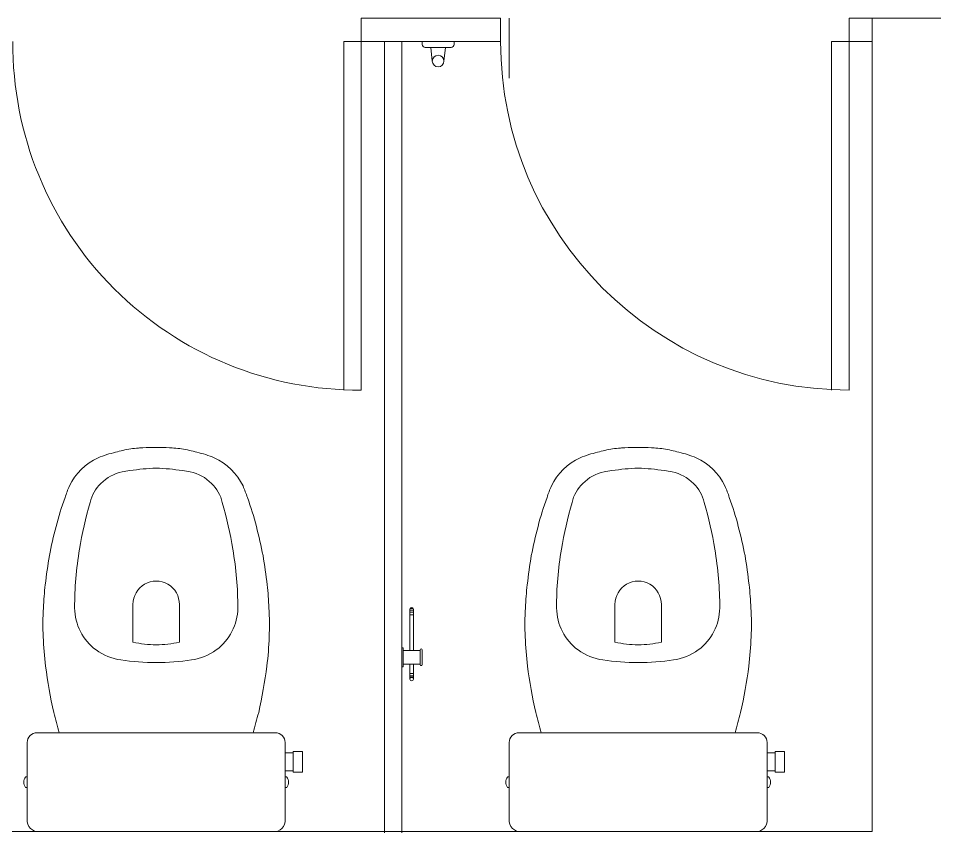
# Model space of a CAD drawing. Header units: millimetres. Extents: x 214 to 1190, y -192 to 1092.
# Drawn here: x 1043.932 to 1045.51, y 73.347 to 74.749 of the extents above; entities that cross this region are included whole.
import ezdxf

# ---------------------------------------------------------------- set-up
doc = ezdxf.new("R2010")
doc.units = ezdxf.units.MM
doc.layers.add('I-ARQ', color=8, linetype='Continuous', lineweight=0)

msp = doc.modelspace()

# ---------------------------------------------------------------- linework, layer by layer
at = {"layer": 'I-ARQ'}
for p, q in [((1044.5226, 74.7091), (1044.5226, 74.7491)), ((1044.5226, 74.7491), (1044.5626, 74.7491)), ((1044.5626, 74.7491), (1044.5926, 74.7491)), ((1044.5626, 74.7491), (1044.5926, 74.7491)), ((1044.5726, 74.7491), (1044.7626, 74.7491)), ((1044.7626, 74.7091), (1044.7626, 74.7491)), ((1044.7776, 74.6463), (1044.7776, 74.7491)), ((1045.3626, 74.7091), (1045.3626, 74.7491)), ((1045.3626, 74.7491), (1045.3726, 74.7491)), ((1045.3726, 74.7491), (1045.4026, 74.7491)), ((1045.3726, 74.7491), (1045.4026, 74.7491)), ((1045.3976, 74.7491), (1045.4026, 74.7491)), ((1045.3979, 74.7491), (1045.4279, 74.7491)), ((1045.4026, 74.7091), (1045.4026, 74.7491)), ((1049.0976, 74.7491), (1045.4026, 74.7491)), ((1044.4926, 74.7091), (1044.5226, 74.7091)), ((1044.4926, 74.1091), (1044.4926, 74.7091)), ((1044.5226, 74.7091), (1044.5626, 74.7091)), ((1044.5226, 74.7091), (1044.5226, 74.1091)), ((1044.5626, 73.3472), (1044.5626, 74.7091)), ((1044.7626, 74.7091), (1044.5626, 74.7091)), ((1044.5926, 73.3472), (1044.5926, 74.7091)), ((1044.6277, 74.7091), (1044.6277, 74.7041)), ((1044.6825, 74.7091), (1044.6277, 74.7091)), ((1044.6825, 74.7091), (1044.6825, 74.7041)), ((1045.3326, 74.7091), (1045.3626, 74.7091)), ((1045.3326, 74.1091), (1045.3326, 74.7091)), ((1045.3626, 74.7091), (1045.4026, 74.7091)), ((1045.3626, 74.7091), (1045.3626, 74.1091)), ((1045.4026, 73.3491), (1045.4026, 74.7091)), ((1045.4026, 74.7091), (1045.4026, 74.7091)), ((1045.4026, 74.6991), (1045.4026, 74.7091)), ((1044.6775, 74.6991), (1044.6327, 74.6991)), ((1044.6424, 74.6991), (1044.645, 74.6756)), ((1044.6675, 74.6991), (1044.665, 74.6756)), ((1044.6064, 73.6607), (1044.6064, 73.7321)), ((1044.6064, 73.7304), (1044.6124, 73.7304)), ((1044.6065, 73.7329), (1044.6123, 73.7329)), ((1044.6124, 73.6607), (1044.6124, 73.7321)), ((1044.6064, 73.7271), (1044.6124, 73.7271)), ((1044.6064, 73.7221), (1044.6124, 73.7221)), ((1044.5947, 73.6641), (1044.5947, 73.6341)), ((1044.6241, 73.6607), (1044.5947, 73.6607)), ((1044.6241, 73.662), (1044.6241, 73.6362)), ((1044.6276, 73.662), (1044.6276, 73.6362)), ((1044.6241, 73.6375), (1044.5947, 73.6375)), ((1044.6064, 73.6114), (1044.6064, 73.6375)), ((1044.6124, 73.6114), (1044.6124, 73.6375)), ((1044.6064, 73.6214), (1044.6124, 73.6214)), ((1044.6064, 73.6173), (1044.6124, 73.6173)), ((1044.6064, 73.6152), (1044.6124, 73.6152)), ((1044.3745, 73.5191), (1043.9645, 73.5191)), ((1045.2045, 73.5191), (1044.7945, 73.5191)), ((1043.9475, 73.5024), (1043.9475, 73.3699)), ((1044.3915, 73.3699), (1044.3915, 73.5024)), ((1044.7775, 73.5024), (1044.7775, 73.3699)), ((1045.2215, 73.3699), (1045.2215, 73.5024)), ((1045.4026, 73.3491), (1042.9276, 73.3491)), ((1043.9683, 73.3491), (1044.3707, 73.3491)), ((1044.7983, 73.3491), (1045.2007, 73.3491))]:
    msp.add_line(p, q, dxfattribs=at)
at = {"layer": 'I-ARQ', "linetype": 'ByBlock'}
for p, q in [((1044.4055, 73.4871), (1044.4055, 73.4511)), ((1044.4215, 73.4871), (1044.4055, 73.4871)), ((1044.4215, 73.4511), (1044.4215, 73.4871)), ((1045.2355, 73.4871), (1045.2355, 73.4511)), ((1045.2515, 73.4871), (1045.2355, 73.4871)), ((1045.2515, 73.4511), (1045.2515, 73.4871)), ((1044.4215, 73.4511), (1044.4055, 73.4511)), ((1045.2515, 73.4511), (1045.2355, 73.4511))]:
    msp.add_line(p, q, dxfattribs=at)
at = {"layer": 'I-ARQ'}
for points in [[(1044.3365, 73.5191, -0.003882), (1044.346, 73.5541, 0.024258), (1044.36, 73.6341, 0.02486), (1044.364, 73.6841, 0.033324), (1044.3635, 73.7341, 0.02486), (1044.3605, 73.7741, 0.012268), (1044.3535, 73.8241, 0.015806), (1044.342, 73.8741, 0.026699), (1044.3265, 73.9241, 0.021919), (1044.319, 73.9441, 0.174675), (1044.2695, 73.9926, 0.045452), (1044.2395, 74.0021, 0.022856), (1044.2266, 74.0053, 0.041289), (1044.1999, 74.0093, 0.039166), (1044.1942, 74.0097, 0.012899), (1044.1923, 74.0097, 0.04333), (1044.1695, 74.0101, 0.04333), (1044.1466, 74.0097, 0.052091), (1044.139, 74.0093, 0.041289), (1044.1123, 74.0053, 0.022856), (1044.0995, 74.0021, 0.045452), (1044.0695, 73.9926, 0.174675), (1044.02, 73.9441, 0.021919), (1044.0125, 73.9241, 0.026699), (1043.997, 73.8741, 0.015806), (1043.9855, 73.8241, 0.012268), (1043.9785, 73.7741, 0.02486), (1043.9755, 73.7341, 0.033324), (1043.975, 73.6841, 0.02486), (1043.979, 73.6341, 0.024258), (1043.993, 73.5541, -0.003882), (1044.0025, 73.5191)], [(1045.1665, 73.5191, -0.003882), (1045.176, 73.5541, 0.024258), (1045.19, 73.6341, 0.02486), (1045.194, 73.6841, 0.033324), (1045.1935, 73.7341, 0.02486), (1045.1905, 73.7741, 0.012268), (1045.1835, 73.8241, 0.015806), (1045.172, 73.8741, 0.026699), (1045.1565, 73.9241, 0.021919), (1045.149, 73.9441, 0.174675), (1045.0995, 73.9926, 0.045452), (1045.0695, 74.0021, 0.022856), (1045.0566, 74.0053, 0.041289), (1045.0299, 74.0093, 0.039166), (1045.0242, 74.0097, 0.012899), (1045.0223, 74.0097, 0.04333), (1044.9995, 74.0101, 0.04333), (1044.9766, 74.0097, 0.052091), (1044.969, 74.0093, 0.041289), (1044.9423, 74.0053, 0.022856), (1044.9295, 74.0021, 0.045452), (1044.8995, 73.9926, 0.174675), (1044.85, 73.9441, 0.021919), (1044.8425, 73.9241, 0.026699), (1044.827, 73.8741, 0.015806), (1044.8155, 73.8241, 0.012268), (1044.8085, 73.7741, 0.02486), (1044.8055, 73.7341, 0.033324), (1044.805, 73.6841, 0.02486), (1044.809, 73.6341, 0.024258), (1044.823, 73.5541, -0.003882), (1044.8325, 73.5191)], [(1044.0659, 73.6618, -0.234638), (1044.029, 73.734, -0.044666), (1044.0375, 73.8351, -0.031515), (1044.0556, 73.9156, -0.151063), (1044.0743, 73.9484, -0.148094), (1044.1107, 73.9683, -0.031073), (1044.1243, 73.9705, -0.035055), (1044.1695, 73.9746, -0.035055), (1044.2146, 73.9705, -0.031073), (1044.2282, 73.9683, -0.148094), (1044.2647, 73.9484, -0.151063), (1044.2833, 73.9156, -0.031515), (1044.3014, 73.8351, -0.044666), (1044.31, 73.734, -0.234638), (1044.273, 73.6618, -0.129345), (1044.2303, 73.6447, -0.041331), (1044.1695, 73.6401, -0.041331), (1044.1086, 73.6447, -0.129345)], [(1044.8959, 73.6618, -0.234638), (1044.859, 73.734, -0.044666), (1044.8675, 73.8351, -0.031515), (1044.8856, 73.9156, -0.151063), (1044.9043, 73.9484, -0.148094), (1044.9407, 73.9683, -0.031073), (1044.9543, 73.9705, -0.035055), (1044.9995, 73.9746, -0.035055), (1045.0446, 73.9705, -0.031073), (1045.0582, 73.9683, -0.148094), (1045.0947, 73.9484, -0.151063), (1045.1133, 73.9156, -0.031515), (1045.1314, 73.8351, -0.044666), (1045.14, 73.734, -0.234638), (1045.103, 73.6618, -0.129345), (1045.0603, 73.6447, -0.041331), (1044.9995, 73.6401, -0.041331), (1044.9386, 73.6447, -0.129345)]]:
    msp.add_lwpolyline(points, format="xyb", close=True, dxfattribs=at)
at = {"layer": 'I-ARQ', "linetype": 'ByBlock'}
for points in [[(1044.1295, 73.6751), (1044.1295, 73.7403, -1.002091), (1044.2095, 73.7401), (1044.2095, 73.6751, -0.054282), (1044.1695, 73.6707, -0.054282), (1044.1295, 73.6751, 1.56536)], [(1044.9595, 73.6751), (1044.9595, 73.7403, -1.002091), (1045.0395, 73.7401), (1045.0395, 73.6751, -0.054282), (1044.9995, 73.6707, -0.054282), (1044.9595, 73.6751, 1.56536)]]:
    msp.add_lwpolyline(points, format="xyb", dxfattribs=at)
for points in [[(1044.4055, 73.4536), (1044.4055, 73.4846), (1044.3915, 73.4846), (1044.3915, 73.4536)], [(1045.2355, 73.4536), (1045.2355, 73.4846), (1045.2215, 73.4846), (1045.2215, 73.4536)]]:
    msp.add_lwpolyline(points, close=True, dxfattribs=at)
for points in [[(1043.9475, 73.4251), (1043.9475, 73.4431), (1043.9446, 73.4431, 0.197763), (1043.9444, 73.443, 0.161404), (1043.9415, 73.434, 0.158802), (1043.9444, 73.4252, 0.197763), (1043.9446, 73.4251)], [(1044.3943, 73.4251, 0.197763), (1044.3945, 73.4252, 0.15883), (1044.3975, 73.434, 0.161377), (1044.3945, 73.443, 0.197763), (1044.3943, 73.4431), (1044.3915, 73.4431), (1044.3915, 73.4251)], [(1044.7775, 73.4251), (1044.7775, 73.4431), (1044.7746, 73.4431, 0.197763), (1044.7744, 73.443, 0.161404), (1044.7715, 73.434, 0.158802), (1044.7744, 73.4252, 0.197763), (1044.7746, 73.4251)], [(1045.2243, 73.4251, 0.197763), (1045.2245, 73.4252, 0.15883), (1045.2275, 73.434, 0.161377), (1045.2245, 73.443, 0.197763), (1045.2243, 73.4431), (1045.2215, 73.4431), (1045.2215, 73.4251)]]:
    msp.add_lwpolyline(points, format="xyb", close=True, dxfattribs=at)
at = {"layer": 'I-ARQ'}
for centre, radius in [((1044.655, 74.6756), 0.01), ((1044.6094, 73.6114), 0.003)]:
    msp.add_circle(centre, radius, dxfattribs=at)
for centre, radius, start, end in [((1044.5184, 74.7049), 0.5958, 179.5965, 270.4035), ((1045.3626, 74.7091), 0.6, 180, 270), ((1044.6327, 74.7041), 0.005, 180, 270), ((1044.6775, 74.7041), 0.005, 270, 0), ((1044.6094, 73.7321), 0.003, 0, 180), ((1044.5937, 73.6644), 0.00108, 342.7498, 197.2502), ((1044.6259, 73.6616), 0.00182, 13.2763, 166.7237), ((1044.5937, 73.6338), 0.00108, 162.7498, 17.2502), ((1044.6259, 73.6366), 0.00182, 193.2763, 346.7237), ((1043.9638, 73.5027), 0.0164, 87.826, 181.2974), ((1044.3751, 73.5027), 0.0164, 358.7026, 92.174), ((1044.7938, 73.5027), 0.0164, 87.826, 181.2974), ((1045.2051, 73.5027), 0.0164, 358.7026, 92.174), ((1043.9664, 73.368), 0.019, 174.255, 275.745), ((1044.3726, 73.368), 0.019, 264.255, 5.745), ((1044.7964, 73.368), 0.019, 174.255, 275.745), ((1045.2026, 73.368), 0.019, 264.255, 5.745)]:
    msp.add_arc(centre, radius, start, end, dxfattribs=at)

doc.saveas('drawing.dxf')
